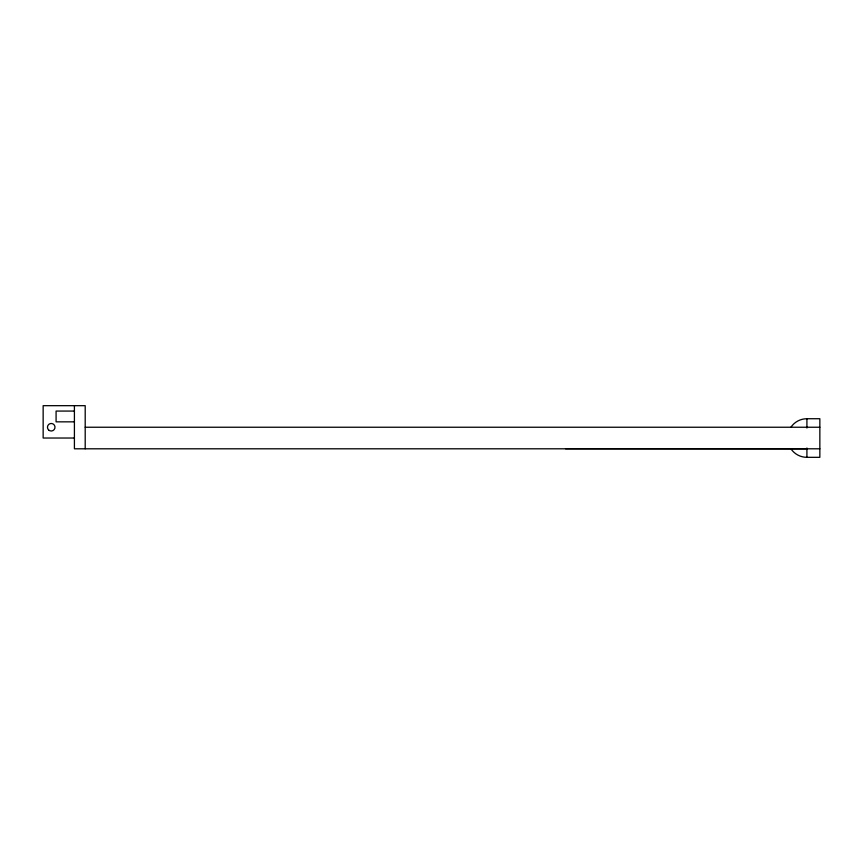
<?xml version="1.0" encoding="UTF-8"?>
<svg xmlns="http://www.w3.org/2000/svg" width="863" height="863" viewBox="0 0 863 863"><rect width="100%" height="100%" fill="white"/><g stroke="black" fill="none" stroke-linecap="round" stroke-linejoin="round"><path stroke-width="1.29" d="M74.412 411.068L56.084 411.068L56.084 421.845L74.412 421.845M790.864 427.304A19.299 19.299 0 0 1 806.916 418.728L819.85 418.728L819.85 457.325L806.916 457.325A19.299 19.299 0 0 1 790.864 448.738M85.2 427.239L819.85 427.239M74.412 438.026L43.15 438.026L43.15 405.675L85.2 405.675L85.2 448.803M819.85 448.803L74.412 448.803L74.412 405.675M806.916 448.803L565.513 448.728M806.916 418.728L806.916 428.037M806.916 448.005L806.916 457.325M48.565 429.914A3.776 3.776 0 0 0 54.876 428.221A3.776 3.776 0 0 0 50.259 423.593A3.776 3.776 0 0 0 48.565 429.914"/></g></svg>
